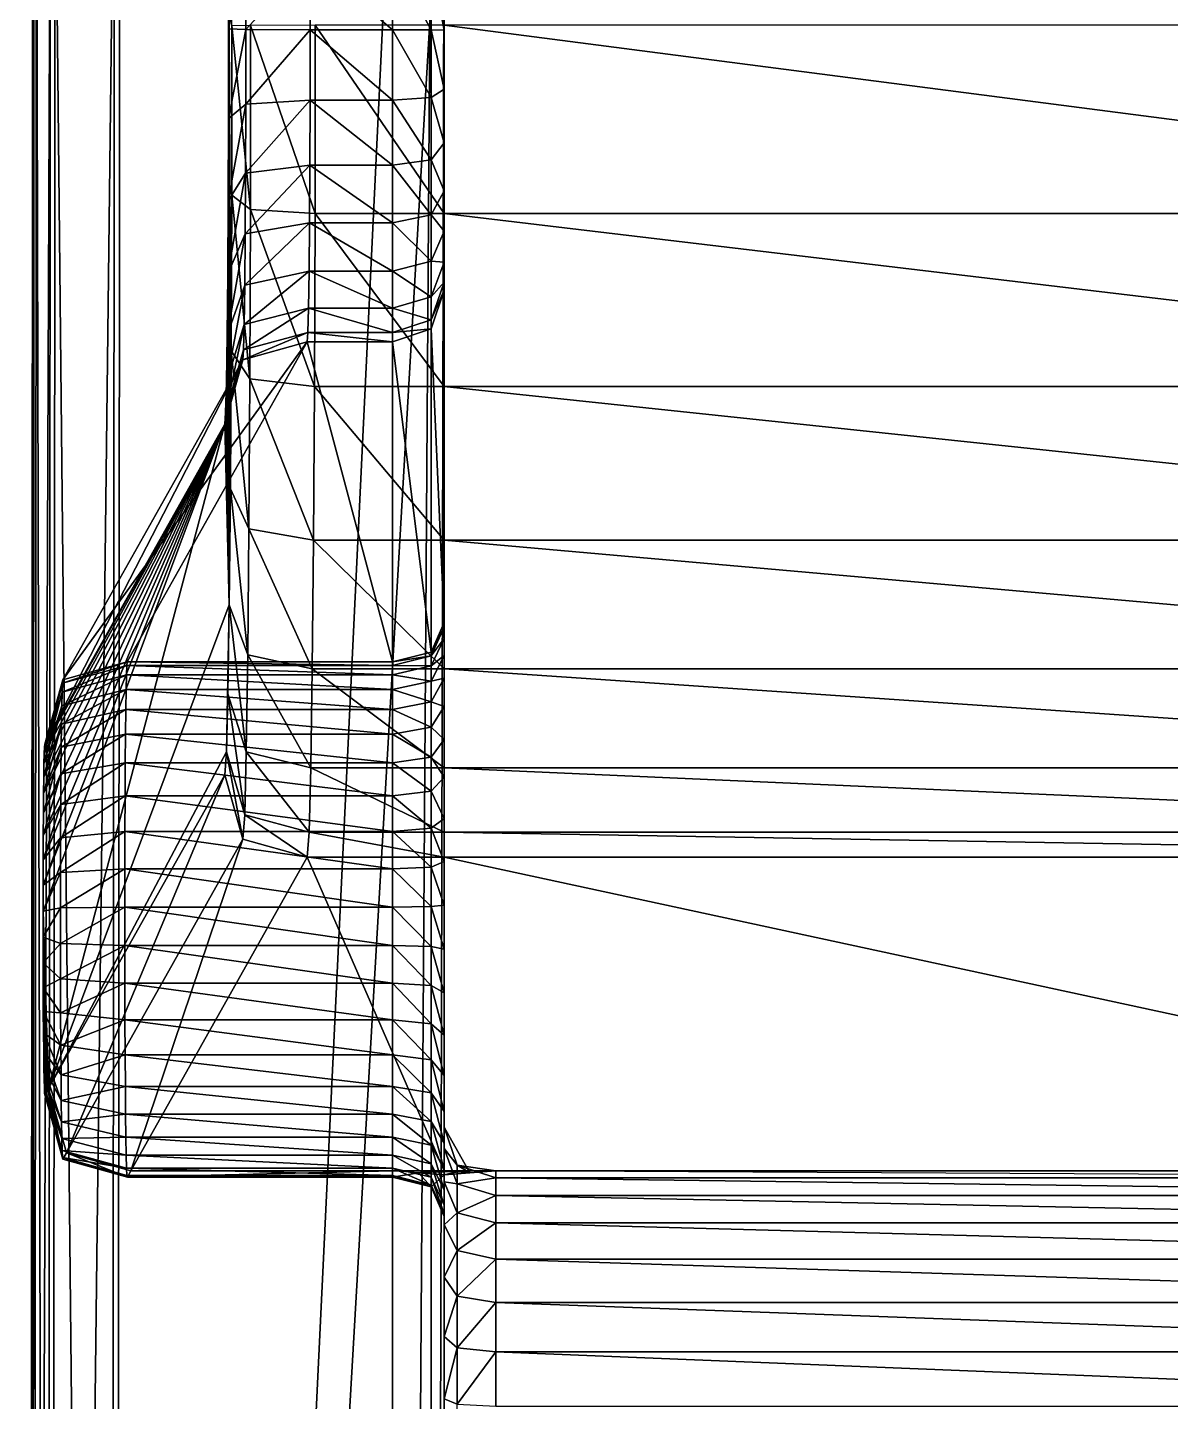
# Model space of a CAD drawing. Header units: metres. Extents: x -3624 to 1108, y -1406 to 909.
# Drawn here: x -693.31 to -671.14, y 866.9 to 893.55 of the extents above; entities that cross this region are included whole.
import ezdxf

# ---------------------------------------------------------------- set-up
doc = ezdxf.new("R2010")
doc.units = ezdxf.units.M

msp = doc.modelspace()

# ---------------------------------------------------------------- linework, layer by layer
for points in [[(-689.394, 882.355, -11.167), (-689.396, 904.719, -10.972), (-689.412, 895.254, -9.413)], [(-689.394, 882.355, -11.167), (-689.343, 893.584, -16.406), (-689.396, 904.719, -10.972)], [(-693.178, 904.349, 374.429), (-693.3, 785.897, 386.853), (-693.309, 771.043, 387.781)], [(-693.178, 904.349, 374.429), (-693.309, 771.043, 387.781), (-693.241, 774.42, 380.827)], [(-693.178, 904.349, 374.429), (-693.199, 900.581, 376.565), (-693.3, 785.897, 386.853)], [(-693.178, 904.349, 374.429), (-693.241, 774.42, 380.827), (-693.239, 778.05, 380.623)], [(-693.178, 904.349, 374.429), (-693.239, 778.05, 380.623), (-693.237, 781.677, 380.374)], [(-693.178, 904.349, 374.429), (-693.237, 781.677, 380.374), (-693.234, 785.295, 380.079)], [(-693.178, 904.349, 374.429), (-693.234, 785.295, 380.079), (-693.137, 897.858, 370.232)], [(-693.199, 900.581, 376.565), (-693.204, 898.278, 377.021), (-693.3, 785.897, 386.853)], [(-685.227, 893.502, -6.995), (-685.227, 897.366, -5.108), (-685.227, 899.025, 366.646)], [(-685.227, 882.01, 353.706), (-685.227, 893.502, -6.995), (-685.227, 899.025, 366.646)], [(-685.227, 881.919, 354.549), (-685.227, 882.01, 353.706), (-685.227, 899.025, 366.646)], [(-685.227, 881.704, 355.386), (-685.227, 881.919, 354.549), (-685.227, 899.025, 366.646)], [(-685.227, 881.372, 356.176), (-685.227, 881.704, 355.386), (-685.227, 899.025, 366.646)], [(-685.227, 880.93, 356.906), (-685.227, 881.372, 356.176), (-685.227, 899.025, 366.646)], [(-685.227, 880.384, 357.567), (-685.227, 880.93, 356.906), (-685.227, 899.025, 366.646)], [(-685.227, 879.744, 358.146), (-685.227, 880.384, 357.567), (-685.227, 899.025, 366.646)], [(-685.227, 879.014, 358.633), (-685.227, 879.744, 358.146), (-685.227, 899.025, 366.646)], [(-685.227, 878.211, 358.984), (-685.227, 879.014, 358.633), (-685.227, 899.025, 366.646)], [(-685.227, 877.377, 359.211), (-685.227, 878.211, 358.984), (-685.227, 899.025, 366.646)], [(-685.227, 876.527, 359.314), (-685.227, 877.377, 359.211), (-685.227, 899.025, 366.646)], [(-685.227, 875.673, 359.291), (-685.227, 876.527, 359.314), (-685.227, 899.025, 366.646)], [(-685.227, 874.83, 359.144), (-685.227, 875.673, 359.291), (-685.227, 899.025, 366.646)], [(-685.227, 899.025, 366.646), (-685.227, 898.999, 367.01), (-685.227, 785.077, 377.504)], [(-685.227, 899.025, 366.646), (-685.227, 785.077, 377.504), (-685.227, 508.727, 368.046)], [(-685.227, 874.83, 359.144), (-685.227, 899.025, 366.646), (-685.227, 508.727, 368.046)], [(-685.227, 898.999, 367.01), (-685.227, 898.898, 367.328), (-685.227, 785.077, 377.504)], [(-685.227, 898.898, 367.328), (-685.227, 898.731, 367.612), (-685.227, 785.077, 377.504)], [(-685.227, 898.731, 367.612), (-685.227, 898.509, 367.855), (-685.227, 785.077, 377.504)], [(-693.3, 785.897, 386.853), (-693.204, 898.278, 377.021), (-692.866, 898.455, 378.264)], [(-692.866, 898.455, 378.264), (-692.962, 786.003, 388.102), (-693.3, 785.897, 386.853)], [(-692.962, 786.003, 388.102), (-692.866, 898.455, 378.264), (-691.619, 898.504, 378.623)], [(-691.619, 898.504, 378.623), (-691.716, 786.032, 388.463), (-692.962, 786.003, 388.102)], [(-685.227, 898.504, 378.623), (-685.227, 786.032, 388.463), (-691.716, 786.032, 388.463)], [(-691.716, 786.032, 388.463), (-691.619, 898.504, 378.623), (-685.227, 898.504, 378.623)], [(-685.227, 898.509, 367.855), (-685.227, 898.24, 368.046), (-685.227, 785.077, 377.504)], [(-657.045, 898.504, 378.623), (-657.045, 786.032, 388.463), (-685.227, 786.032, 388.463)], [(-685.227, 786.032, 388.463), (-685.227, 898.504, 378.623), (-657.045, 898.504, 378.623)], [(-685.227, 898.24, 368.046), (-685.227, 897.933, 368.174), (-685.227, 785.077, 377.504)], [(-693.137, 897.858, 370.232), (-693.234, 785.295, 380.079), (-692.872, 785.19, 378.837)], [(-692.872, 785.19, 378.837), (-692.775, 897.682, 368.996), (-693.137, 897.858, 370.232)], [(-685.227, 897.933, 368.174), (-685.227, 897.571, 368.231), (-685.227, 785.077, 377.504)], [(-692.775, 897.682, 368.996), (-692.872, 785.19, 378.837), (-691.618, 785.161, 378.501)], [(-691.618, 785.161, 378.501), (-691.521, 897.632, 368.661), (-692.775, 897.682, 368.996)], [(-691.618, 785.161, 378.501), (-686.227, 785.161, 378.501), (-686.227, 897.632, 368.661)], [(-686.227, 897.632, 368.661), (-691.521, 897.632, 368.661), (-691.618, 785.161, 378.501)], [(-685.477, 897.617, 368.554), (-686.227, 897.632, 368.661), (-686.227, 785.161, 378.501)], [(-686.227, 785.161, 378.501), (-685.477, 785.14, 378.252), (-685.477, 897.617, 368.554)], [(-685.227, 897.571, 368.231), (-685.477, 897.617, 368.554), (-685.477, 785.14, 378.252)], [(-685.477, 785.14, 378.252), (-685.227, 785.077, 377.504), (-685.227, 897.571, 368.231)], [(-685.227, 893.502, -6.995), (-685.227, 895.681, -6.473), (-685.227, 897.366, -5.108)], [(-685.227, 893.502, -6.995), (-685.227, 894.64, -6.854), (-685.227, 895.681, -6.473)], [(-689.409, 893.525, -9.627), (-689.412, 895.254, -9.413), (-689.073, 894.959, -8.187)], [(-689.394, 882.355, -11.167), (-689.412, 895.254, -9.413), (-689.409, 893.525, -9.627)], [(-689.073, 894.959, -8.187), (-689.072, 893.514, -8.366), (-689.409, 893.525, -9.627)], [(-689.072, 893.514, -8.366), (-689.073, 894.959, -8.187), (-687.827, 894.876, -7.832)], [(-687.827, 894.876, -7.832), (-687.825, 893.511, -8.001), (-689.072, 893.514, -8.366)], [(-687.827, 894.876, -7.832), (-686.227, 894.876, -7.832), (-686.227, 893.511, -8.001)], [(-686.227, 893.511, -8.001), (-687.825, 893.511, -8.001), (-687.827, 894.876, -7.832)], [(-686.227, 894.876, -7.832), (-685.477, 894.817, -7.587), (-685.477, 893.508, -7.749)], [(-685.477, 893.508, -7.749), (-686.227, 893.511, -8.001), (-686.227, 894.876, -7.832)], [(-685.477, 894.817, -7.587), (-685.227, 894.64, -6.854), (-685.227, 893.502, -6.995)], [(-685.227, 893.502, -6.995), (-685.477, 893.508, -7.749), (-685.477, 894.817, -7.587)], [(-689.411, 891.792, -9.443), (-689.409, 893.525, -9.627), (-689.072, 893.514, -8.366)], [(-689.394, 882.355, -11.167), (-689.409, 893.525, -9.627), (-689.411, 891.792, -9.443)], [(-689.072, 893.514, -8.366), (-689.073, 892.066, -8.212), (-689.411, 891.792, -9.443)], [(-689.394, 882.355, -11.167), (-689.356, 887.28, -15.014), (-689.343, 893.584, -16.406)], [(-689.356, 887.28, -15.014), (-689.346, 890.299, -16.058), (-689.343, 893.584, -16.406)], [(-689.343, 893.584, -16.406), (-689.346, 890.299, -16.058), (-688.984, 890.026, -17.283)], [(-688.984, 890.026, -17.283), (-688.98, 893.595, -17.66), (-689.343, 893.584, -16.406)], [(-689.073, 892.066, -8.212), (-689.072, 893.514, -8.366), (-687.825, 893.511, -8.001)], [(-687.825, 893.511, -8.001), (-687.827, 892.143, -7.856), (-689.073, 892.066, -8.212)], [(-688.98, 893.595, -17.66), (-688.984, 890.026, -17.283), (-687.731, 889.949, -17.614)], [(-687.731, 889.949, -17.614), (-687.727, 893.598, -18), (-688.98, 893.595, -17.66)], [(-686.227, 892.143, -7.856), (-687.827, 892.143, -7.856), (-687.825, 893.511, -8.001)], [(-687.825, 893.511, -8.001), (-686.227, 893.511, -8.001), (-686.227, 892.143, -7.856)], [(-687.727, 893.598, -18), (-687.731, 889.949, -17.614), (-685.227, 889.949, -17.614)], [(-685.227, 889.949, -17.614), (-685.227, 893.598, -18), (-687.727, 893.598, -18)], [(-686.227, 893.511, -8.001), (-685.477, 893.508, -7.749), (-685.477, 892.197, -7.61)], [(-685.477, 892.197, -7.61), (-686.227, 892.143, -7.856), (-686.227, 893.511, -8.001)], [(-685.477, 893.508, -7.749), (-685.227, 893.502, -6.995), (-685.227, 892.361, -6.874)], [(-685.227, 892.361, -6.874), (-685.477, 892.197, -7.61), (-685.477, 893.508, -7.749)], [(-657.045, 889.949, -17.614), (-657.045, 893.598, -18), (-685.227, 893.598, -18)], [(-685.227, 893.598, -18), (-685.227, 889.949, -17.614), (-657.045, 889.949, -17.614)], [(-685.227, 891.314, -6.511), (-685.227, 892.361, -6.874), (-685.227, 893.502, -6.995)], [(-685.227, 889.605, -5.176), (-685.227, 891.314, -6.511), (-685.227, 893.502, -6.995)], [(-685.227, 882.01, 353.706), (-685.227, 889.605, -5.176), (-685.227, 893.502, -6.995)], [(-689.078, 890.731, -7.75), (-689.073, 892.066, -8.212), (-687.827, 892.143, -7.856)], [(-687.827, 892.143, -7.856), (-687.831, 890.882, -7.42), (-689.078, 890.731, -7.75)], [(-686.227, 890.882, -7.42), (-687.831, 890.882, -7.42), (-687.827, 892.143, -7.856)], [(-687.827, 892.143, -7.856), (-686.227, 892.143, -7.856), (-686.227, 890.882, -7.42)], [(-686.227, 892.143, -7.856), (-685.477, 892.197, -7.61), (-685.477, 890.99, -7.193)], [(-685.477, 890.99, -7.193), (-686.227, 890.882, -7.42), (-686.227, 892.143, -7.856)], [(-685.477, 892.197, -7.61), (-685.227, 892.361, -6.874), (-685.227, 891.314, -6.511)], [(-685.227, 891.314, -6.511), (-685.477, 890.99, -7.193), (-685.477, 892.197, -7.61)], [(-689.417, 890.191, -8.89), (-689.411, 891.792, -9.443), (-689.073, 892.066, -8.212)], [(-689.073, 892.066, -8.212), (-689.078, 890.731, -7.75), (-689.417, 890.191, -8.89)], [(-689.394, 882.355, -11.167), (-689.411, 891.792, -9.443), (-689.417, 890.191, -8.89)], [(-685.477, 890.99, -7.193), (-685.227, 891.314, -6.511), (-685.227, 890.385, -5.936)], [(-685.227, 889.605, -5.176), (-685.227, 890.385, -5.936), (-685.227, 891.314, -6.511)], [(-689.085, 889.549, -7.018), (-689.078, 890.731, -7.75), (-687.831, 890.882, -7.42)], [(-687.831, 890.882, -7.42), (-687.838, 889.766, -6.729), (-689.085, 889.549, -7.018)], [(-686.227, 889.766, -6.729), (-687.838, 889.766, -6.729), (-687.831, 890.882, -7.42)], [(-687.831, 890.882, -7.42), (-686.227, 890.882, -7.42), (-686.227, 889.766, -6.729)], [(-686.227, 890.882, -7.42), (-685.477, 890.99, -7.193), (-685.477, 889.92, -6.53)], [(-685.477, 889.92, -6.53), (-686.227, 889.766, -6.729), (-686.227, 890.882, -7.42)], [(-685.227, 890.385, -5.936), (-685.477, 889.92, -6.53), (-685.477, 890.99, -7.193)], [(-689.425, 888.774, -8.012), (-689.417, 890.191, -8.89), (-689.078, 890.731, -7.75)], [(-689.078, 890.731, -7.75), (-689.085, 889.549, -7.018), (-689.425, 888.774, -8.012)], [(-689.346, 890.299, -16.058), (-689.356, 887.28, -15.014), (-688.995, 886.74, -16.147)], [(-688.995, 886.74, -16.147), (-688.984, 890.026, -17.283), (-689.346, 890.299, -16.058)], [(-685.477, 889.92, -6.53), (-685.227, 890.385, -5.936), (-685.227, 889.605, -5.176)], [(-689.394, 882.355, -11.167), (-689.417, 890.191, -8.89), (-689.425, 888.774, -8.012)], [(-688.984, 890.026, -17.283), (-688.995, 886.74, -16.147), (-687.742, 886.588, -16.452)], [(-687.742, 886.588, -16.452), (-687.731, 889.949, -17.614), (-688.984, 890.026, -17.283)], [(-689.094, 888.558, -6.053), (-689.085, 889.549, -7.018), (-687.838, 889.766, -6.729)], [(-687.838, 889.766, -6.729), (-687.847, 888.829, -5.816), (-689.094, 888.558, -6.053)], [(-686.227, 888.829, -5.816), (-687.847, 888.829, -5.816), (-687.838, 889.766, -6.729)], [(-687.838, 889.766, -6.729), (-686.227, 889.766, -6.729), (-686.227, 888.829, -5.816)], [(-687.731, 889.949, -17.614), (-687.742, 886.588, -16.452), (-685.227, 886.588, -16.452)], [(-685.227, 886.588, -16.452), (-685.227, 889.949, -17.614), (-687.731, 889.949, -17.614)], [(-686.227, 889.766, -6.729), (-685.477, 889.92, -6.53), (-685.477, 889.023, -5.656)], [(-685.477, 889.023, -5.656), (-686.227, 888.829, -5.816), (-686.227, 889.766, -6.729)], [(-685.227, 889.605, -5.176), (-685.477, 889.023, -5.656), (-685.477, 889.92, -6.53)], [(-657.045, 886.588, -16.452), (-657.045, 889.949, -17.614), (-685.227, 889.949, -17.614)], [(-685.227, 889.949, -17.614), (-685.227, 886.588, -16.452), (-657.045, 886.588, -16.452)], [(-689.437, 887.587, -6.856), (-689.425, 888.774, -8.012), (-689.085, 889.549, -7.018)], [(-689.085, 889.549, -7.018), (-689.094, 888.558, -6.053), (-689.437, 887.587, -6.856)], [(-685.477, 889.023, -5.656), (-685.227, 889.605, -5.176), (-685.227, 889.005, -4.263)], [(-685.227, 888.616, -3.225), (-685.227, 889.005, -4.263), (-685.227, 889.605, -5.176)], [(-685.227, 882.01, 353.706), (-685.227, 888.616, -3.225), (-685.227, 889.605, -5.176)], [(-686.227, 888.829, -5.816), (-685.477, 889.023, -5.656), (-685.477, 888.332, -4.604)], [(-685.227, 889.005, -4.263), (-685.477, 888.332, -4.604), (-685.477, 889.023, -5.656)], [(-685.477, 888.332, -4.604), (-685.227, 889.005, -4.263), (-685.227, 888.616, -3.225)], [(-689.394, 882.355, -11.167), (-689.425, 888.774, -8.012), (-689.437, 887.587, -6.856)], [(-689.106, 887.794, -4.89), (-689.094, 888.558, -6.053), (-687.847, 888.829, -5.816)], [(-687.847, 888.829, -5.816), (-687.857, 888.108, -4.718), (-689.106, 887.794, -4.89)], [(-686.227, 888.108, -4.718), (-687.857, 888.108, -4.718), (-687.847, 888.829, -5.816)], [(-687.847, 888.829, -5.816), (-686.227, 888.829, -5.816), (-686.227, 888.108, -4.718)], [(-685.477, 888.332, -4.604), (-686.227, 888.108, -4.718), (-686.227, 888.829, -5.816)], [(-689.45, 886.673, -5.463), (-689.437, 887.587, -6.856), (-689.094, 888.558, -6.053)], [(-689.094, 888.558, -6.053), (-689.106, 887.794, -4.89), (-689.45, 886.673, -5.463)], [(-685.227, 888.616, -3.225), (-685.477, 887.884, -3.409), (-685.477, 888.332, -4.604)], [(-685.477, 887.884, -3.409), (-685.227, 888.616, -3.225), (-685.227, 888.458, -2.031)], [(-685.227, 888.458, -2.031), (-685.477, 887.709, -2.087), (-685.477, 887.884, -3.409)], [(-685.477, 887.709, -2.087), (-685.227, 888.458, -2.031), (-685.227, 882.01, 353.706)], [(-685.227, 882.01, 353.706), (-685.227, 888.458, -2.031), (-685.227, 888.616, -3.225)], [(-686.227, 888.108, -4.718), (-685.477, 888.332, -4.604), (-685.477, 887.884, -3.409)], [(-689.119, 887.298, -3.568), (-689.106, 887.794, -4.89), (-687.857, 888.108, -4.718)], [(-687.857, 888.108, -4.718), (-687.87, 887.64, -3.47), (-689.119, 887.298, -3.568)], [(-686.227, 887.64, -3.47), (-687.87, 887.64, -3.47), (-687.857, 888.108, -4.718)], [(-687.857, 888.108, -4.718), (-686.227, 888.108, -4.718), (-686.227, 887.64, -3.47)], [(-685.477, 887.884, -3.409), (-686.227, 887.64, -3.47), (-686.227, 888.108, -4.718)], [(-686.227, 887.64, -3.47), (-685.477, 887.884, -3.409), (-685.477, 887.709, -2.087)], [(-689.466, 886.078, -3.876), (-689.45, 886.673, -5.463), (-689.106, 887.794, -4.89)], [(-689.106, 887.794, -4.89), (-689.119, 887.298, -3.568), (-689.466, 886.078, -3.876)], [(-689.133, 887.109, -2.144), (-689.119, 887.298, -3.568), (-687.87, 887.64, -3.47)], [(-687.87, 887.64, -3.47), (-687.883, 887.459, -2.105), (-689.133, 887.109, -2.144)], [(-686.227, 887.459, -2.105), (-687.883, 887.459, -2.105), (-687.87, 887.64, -3.47)], [(-687.87, 887.64, -3.47), (-686.227, 887.64, -3.47), (-686.227, 887.459, -2.105)], [(-685.477, 887.709, -2.087), (-686.227, 887.459, -2.105), (-686.227, 887.64, -3.47)], [(-686.227, 887.459, -2.105), (-685.477, 887.709, -2.087), (-685.477, 881.439, 353.674)], [(-685.227, 882.01, 353.706), (-685.477, 881.439, 353.674), (-685.477, 887.709, -2.087)], [(-692.624, 880.9, 353.632), (-689.133, 887.109, -2.144), (-687.883, 887.459, -2.105)], [(-687.883, 887.459, -2.105), (-691.375, 881.249, 353.664), (-692.624, 880.9, 353.632)], [(-686.227, 881.249, 353.664), (-691.375, 881.249, 353.664), (-687.883, 887.459, -2.105)], [(-689.394, 882.355, -11.167), (-689.437, 887.587, -6.856), (-689.45, 886.673, -5.463)], [(-687.883, 887.459, -2.105), (-686.227, 887.459, -2.105), (-686.227, 881.249, 353.664)], [(-685.477, 881.439, 353.674), (-686.227, 881.249, 353.664), (-686.227, 887.459, -2.105)], [(-692.973, 879.651, 353.559), (-689.482, 885.861, -2.24), (-689.133, 887.109, -2.144)], [(-689.133, 887.109, -2.144), (-692.624, 880.9, 353.632), (-692.973, 879.651, 353.559)], [(-689.482, 885.861, -2.24), (-689.466, 886.078, -3.876), (-689.119, 887.298, -3.568)], [(-689.119, 887.298, -3.568), (-689.133, 887.109, -2.144), (-689.482, 885.861, -2.24)], [(-689.394, 882.355, -11.167), (-689.373, 884.603, -13.356), (-689.356, 887.28, -15.014)], [(-689.356, 887.28, -15.014), (-689.373, 884.603, -13.356), (-689.013, 883.828, -14.343)], [(-689.013, 883.828, -14.343), (-688.995, 886.74, -16.147), (-689.356, 887.28, -15.014)], [(-689.394, 882.355, -11.167), (-689.45, 886.673, -5.463), (-689.466, 886.078, -3.876)], [(-688.995, 886.74, -16.147), (-689.013, 883.828, -14.343), (-687.76, 883.611, -14.608)], [(-687.76, 883.611, -14.608), (-687.742, 886.588, -16.452), (-688.995, 886.74, -16.147)], [(-687.742, 886.588, -16.452), (-687.76, 883.611, -14.608), (-685.227, 883.611, -14.608)], [(-685.227, 883.611, -14.608), (-685.227, 886.588, -16.452), (-687.742, 886.588, -16.452)], [(-657.045, 883.611, -14.608), (-657.045, 886.588, -16.452), (-685.227, 886.588, -16.452)], [(-685.227, 886.588, -16.452), (-685.227, 883.611, -14.608), (-657.045, 883.611, -14.608)], [(-689.482, 885.861, -2.24), (-689.394, 882.355, -11.167), (-689.466, 886.078, -3.876)], [(-689.482, 885.861, -2.24), (-693.006, 876.916, 356.891), (-693.007, 876.414, 356.953)], [(-689.482, 885.861, -2.24), (-693.007, 876.414, 356.953), (-692.903, 872.975, 346.4)], [(-689.482, 885.861, -2.24), (-693.005, 877.407, 356.754), (-693.006, 876.916, 356.891)], [(-689.482, 885.861, -2.24), (-693.003, 877.879, 356.541), (-693.005, 877.407, 356.754)], [(-689.482, 885.861, -2.24), (-693, 878.313, 356.258), (-693.003, 877.879, 356.541)], [(-689.482, 885.861, -2.24), (-692.997, 878.694, 355.919), (-693, 878.313, 356.258)], [(-689.482, 885.861, -2.24), (-692.993, 879.017, 355.53), (-692.997, 878.694, 355.919)], [(-689.482, 885.861, -2.24), (-692.989, 879.278, 355.098), (-692.993, 879.017, 355.53)], [(-689.482, 885.861, -2.24), (-692.984, 879.473, 354.631), (-692.989, 879.278, 355.098)], [(-689.482, 885.861, -2.24), (-692.979, 879.597, 354.136), (-692.984, 879.473, 354.631)], [(-689.482, 885.861, -2.24), (-692.973, 879.651, 353.559), (-692.979, 879.597, 354.136)], [(-689.482, 885.861, -2.24), (-692.903, 872.975, 346.4), (-689.394, 882.355, -11.167)], [(-689.373, 884.603, -13.356), (-689.394, 882.355, -11.167), (-689.036, 881.385, -11.964)], [(-689.036, 881.385, -11.964), (-689.013, 883.828, -14.343), (-689.373, 884.603, -13.356)], [(-689.013, 883.828, -14.343), (-689.036, 881.385, -11.964), (-687.784, 881.114, -12.175)], [(-687.784, 881.114, -12.175), (-687.76, 883.611, -14.608), (-689.013, 883.828, -14.343)], [(-687.76, 883.611, -14.608), (-687.784, 881.114, -12.175), (-685.227, 881.114, -12.175)], [(-685.227, 881.114, -12.175), (-685.227, 883.611, -14.608), (-687.76, 883.611, -14.608)], [(-657.045, 881.114, -12.175), (-657.045, 883.611, -14.608), (-685.227, 883.611, -14.608)], [(-685.227, 883.611, -14.608), (-685.227, 881.114, -12.175), (-657.045, 881.114, -12.175)], [(-692.903, 872.975, 346.4), (-689.449, 879.505, -5.542), (-689.394, 882.355, -11.167)], [(-689.449, 879.505, -5.542), (-689.42, 880.627, -8.534), (-689.394, 882.355, -11.167)], [(-689.394, 882.355, -11.167), (-689.42, 880.627, -8.534), (-689.065, 879.506, -9.1)], [(-689.065, 879.506, -9.1), (-689.036, 881.385, -11.964), (-689.394, 882.355, -11.167)], [(-685.477, 881.439, 353.674), (-685.227, 882.01, 353.706), (-685.227, 881.919, 354.549)], [(-685.227, 881.919, 354.549), (-685.477, 881.363, 354.454), (-685.477, 881.439, 353.674)], [(-685.477, 881.363, 354.454), (-685.227, 881.919, 354.549), (-685.227, 881.704, 355.386)], [(-685.227, 881.704, 355.386), (-685.477, 881.173, 355.21), (-685.477, 881.363, 354.454)], [(-685.477, 881.173, 355.21), (-685.227, 881.704, 355.386), (-685.227, 881.372, 356.176)], [(-692.631, 880.832, 354.351), (-692.624, 880.9, 353.632), (-691.375, 881.249, 353.664)], [(-691.375, 881.249, 353.664), (-691.382, 881.178, 354.422), (-692.631, 880.832, 354.351)], [(-686.227, 881.178, 354.422), (-691.382, 881.178, 354.422), (-691.375, 881.249, 353.664)], [(-691.375, 881.249, 353.664), (-686.227, 881.249, 353.664), (-686.227, 881.178, 354.422)], [(-689.036, 881.385, -11.964), (-689.065, 879.506, -9.1), (-687.813, 879.192, -9.247)], [(-687.813, 879.192, -9.247), (-687.784, 881.114, -12.175), (-689.036, 881.385, -11.964)], [(-686.227, 881.249, 353.664), (-685.477, 881.439, 353.674), (-685.477, 881.363, 354.454)], [(-685.477, 881.363, 354.454), (-686.227, 881.178, 354.422), (-686.227, 881.249, 353.664)], [(-686.227, 881.178, 354.422), (-685.477, 881.363, 354.454), (-685.477, 881.173, 355.21)], [(-685.227, 881.372, 356.176), (-685.477, 880.874, 355.923), (-685.477, 881.173, 355.21)], [(-685.477, 880.874, 355.923), (-685.227, 881.372, 356.176), (-685.227, 880.93, 356.906)], [(-692.644, 880.396, 355.668), (-692.638, 880.663, 355.029), (-691.389, 880.996, 355.151)], [(-691.389, 880.996, 355.151), (-691.396, 880.709, 355.839), (-692.644, 880.396, 355.668)], [(-692.638, 880.663, 355.029), (-692.631, 880.832, 354.351), (-691.382, 881.178, 354.422)], [(-691.382, 881.178, 354.422), (-691.389, 880.996, 355.151), (-692.638, 880.663, 355.029)], [(-686.227, 880.709, 355.839), (-691.396, 880.709, 355.839), (-691.389, 880.996, 355.151)], [(-686.227, 880.996, 355.151), (-691.389, 880.996, 355.151), (-691.382, 881.178, 354.422)], [(-691.389, 880.996, 355.151), (-686.227, 880.996, 355.151), (-686.227, 880.709, 355.839)], [(-691.382, 881.178, 354.422), (-686.227, 881.178, 354.422), (-686.227, 880.996, 355.151)], [(-687.784, 881.114, -12.175), (-687.813, 879.192, -9.247), (-685.227, 879.192, -9.247)], [(-685.227, 879.192, -9.247), (-685.227, 881.114, -12.175), (-687.784, 881.114, -12.175)], [(-685.477, 881.173, 355.21), (-686.227, 880.996, 355.151), (-686.227, 881.178, 354.422)], [(-686.227, 880.996, 355.151), (-685.477, 881.173, 355.21), (-685.477, 880.874, 355.923)], [(-685.477, 880.874, 355.923), (-686.227, 880.709, 355.839), (-686.227, 880.996, 355.151)], [(-657.045, 879.192, -9.247), (-657.045, 881.114, -12.175), (-685.227, 881.114, -12.175)], [(-685.227, 881.114, -12.175), (-685.227, 879.192, -9.247), (-657.045, 879.192, -9.247)], [(-692.984, 879.473, 354.631), (-692.979, 879.597, 354.136), (-692.631, 880.832, 354.351)], [(-692.631, 880.832, 354.351), (-692.638, 880.663, 355.029), (-692.984, 879.473, 354.631)], [(-692.979, 879.597, 354.136), (-692.973, 879.651, 353.559), (-692.624, 880.9, 353.632)], [(-692.624, 880.9, 353.632), (-692.631, 880.832, 354.351), (-692.979, 879.597, 354.136)], [(-692.65, 880.038, 356.26), (-692.644, 880.396, 355.668), (-691.396, 880.709, 355.839)], [(-691.396, 880.709, 355.839), (-691.402, 880.324, 356.475), (-692.65, 880.038, 356.26)], [(-686.227, 880.324, 356.475), (-691.402, 880.324, 356.475), (-691.396, 880.709, 355.839)], [(-691.396, 880.709, 355.839), (-686.227, 880.709, 355.839), (-686.227, 880.324, 356.475)], [(-686.227, 880.709, 355.839), (-685.477, 880.874, 355.923), (-685.477, 880.476, 356.583)], [(-685.477, 880.476, 356.583), (-686.227, 880.324, 356.475), (-686.227, 880.709, 355.839)], [(-685.227, 880.93, 356.906), (-685.477, 880.476, 356.583), (-685.477, 880.874, 355.923)], [(-685.477, 880.476, 356.583), (-685.227, 880.93, 356.906), (-685.227, 880.384, 357.567)], [(-692.989, 879.278, 355.098), (-692.984, 879.473, 354.631), (-692.638, 880.663, 355.029)], [(-692.638, 880.663, 355.029), (-692.644, 880.396, 355.668), (-692.989, 879.278, 355.098)], [(-689.42, 880.627, -8.534), (-689.449, 879.505, -5.542), (-689.096, 878.284, -5.844)], [(-689.096, 878.284, -5.844), (-689.065, 879.506, -9.1), (-689.42, 880.627, -8.534)], [(-686.227, 880.324, 356.475), (-685.477, 880.476, 356.583), (-685.477, 879.982, 357.178)], [(-685.227, 880.384, 357.567), (-685.477, 879.982, 357.178), (-685.477, 880.476, 356.583)], [(-692.993, 879.017, 355.53), (-692.989, 879.278, 355.098), (-692.644, 880.396, 355.668)], [(-692.644, 880.396, 355.668), (-692.65, 880.038, 356.26), (-692.993, 879.017, 355.53)], [(-692.655, 879.596, 356.793), (-692.65, 880.038, 356.26), (-691.402, 880.324, 356.475)], [(-691.402, 880.324, 356.475), (-691.408, 879.848, 357.049), (-692.655, 879.596, 356.793)], [(-686.227, 879.848, 357.049), (-691.408, 879.848, 357.049), (-691.402, 880.324, 356.475)], [(-691.402, 880.324, 356.475), (-686.227, 880.324, 356.475), (-686.227, 879.848, 357.049)], [(-685.477, 879.982, 357.178), (-686.227, 879.848, 357.049), (-686.227, 880.324, 356.475)], [(-685.477, 879.982, 357.178), (-685.227, 880.384, 357.567), (-685.227, 879.744, 358.146)], [(-692.997, 878.694, 355.919), (-692.993, 879.017, 355.53), (-692.65, 880.038, 356.26)], [(-692.65, 880.038, 356.26), (-692.655, 879.596, 356.793), (-692.997, 878.694, 355.919)], [(-686.227, 879.848, 357.049), (-685.477, 879.982, 357.178), (-685.477, 879.401, 357.698)], [(-685.227, 879.744, 358.146), (-685.477, 879.401, 357.698), (-685.477, 879.982, 357.178)], [(-692.66, 879.074, 357.258), (-692.655, 879.596, 356.793), (-691.408, 879.848, 357.049)], [(-691.408, 879.848, 357.049), (-691.413, 879.288, 357.549), (-692.66, 879.074, 357.258)], [(-686.227, 879.288, 357.549), (-691.413, 879.288, 357.549), (-691.408, 879.848, 357.049)], [(-691.408, 879.848, 357.049), (-686.227, 879.848, 357.049), (-686.227, 879.288, 357.549)], [(-685.477, 879.401, 357.698), (-686.227, 879.288, 357.549), (-686.227, 879.848, 357.049)], [(-685.477, 879.401, 357.698), (-685.227, 879.744, 358.146), (-685.227, 879.014, 358.633)], [(-693, 878.313, 356.258), (-692.997, 878.694, 355.919), (-692.655, 879.596, 356.793)], [(-692.655, 879.596, 356.793), (-692.66, 879.074, 357.258), (-693, 878.313, 356.258)], [(-692.903, 872.975, 346.4), (-689.482, 879.059, -2.177), (-689.449, 879.505, -5.542)], [(-689.449, 879.505, -5.542), (-689.482, 879.059, -2.177), (-689.132, 877.811, -2.267)], [(-689.132, 877.811, -2.267), (-689.096, 878.284, -5.844), (-689.449, 879.505, -5.542)], [(-689.065, 879.506, -9.1), (-689.096, 878.284, -5.844), (-687.846, 877.942, -5.918)], [(-687.846, 877.942, -5.918), (-687.813, 879.192, -9.247), (-689.065, 879.506, -9.1)], [(-686.227, 879.288, 357.549), (-685.477, 879.401, 357.698), (-685.477, 878.74, 358.131)], [(-685.227, 879.014, 358.633), (-685.477, 878.74, 358.131), (-685.477, 879.401, 357.698)], [(-693.003, 877.879, 356.541), (-693, 878.313, 356.258), (-692.66, 879.074, 357.258)], [(-692.66, 879.074, 357.258), (-692.664, 878.48, 357.644), (-693.003, 877.879, 356.541)], [(-692.664, 878.48, 357.644), (-692.66, 879.074, 357.258), (-691.413, 879.288, 357.549)], [(-691.413, 879.288, 357.549), (-691.416, 878.649, 357.964), (-692.664, 878.48, 357.644)], [(-686.227, 878.649, 357.964), (-691.416, 878.649, 357.964), (-691.413, 879.288, 357.549)], [(-691.413, 879.288, 357.549), (-686.227, 879.288, 357.549), (-686.227, 878.649, 357.964)], [(-687.813, 879.192, -9.247), (-687.846, 877.942, -5.918), (-685.227, 877.942, -5.918)], [(-685.227, 877.942, -5.918), (-685.227, 879.192, -9.247), (-687.813, 879.192, -9.247)], [(-685.477, 878.74, 358.131), (-686.227, 878.649, 357.964), (-686.227, 879.288, 357.549)], [(-657.045, 877.942, -5.918), (-657.045, 879.192, -9.247), (-685.227, 879.192, -9.247)], [(-685.227, 879.192, -9.247), (-685.227, 877.942, -5.918), (-657.045, 877.942, -5.918)], [(-689.482, 879.059, -2.177), (-692.903, 872.975, 346.4), (-692.553, 871.726, 346.382)], [(-692.553, 871.726, 346.382), (-689.132, 877.811, -2.267), (-689.482, 879.059, -2.177)], [(-685.477, 878.74, 358.131), (-685.227, 879.014, 358.633), (-685.227, 878.211, 358.984)], [(-692.666, 877.834, 357.936), (-692.664, 878.48, 357.644), (-691.416, 878.649, 357.964)], [(-691.416, 878.649, 357.964), (-691.42, 877.955, 358.278), (-692.666, 877.834, 357.936)], [(-686.227, 877.955, 358.278), (-691.42, 877.955, 358.278), (-691.416, 878.649, 357.964)], [(-691.416, 878.649, 357.964), (-686.227, 878.649, 357.964), (-686.227, 877.955, 358.278)], [(-686.227, 878.649, 357.964), (-685.477, 878.74, 358.131), (-685.477, 878.019, 358.454)], [(-685.477, 878.019, 358.454), (-686.227, 877.955, 358.278), (-686.227, 878.649, 357.964)], [(-685.227, 878.211, 358.984), (-685.477, 878.019, 358.454), (-685.477, 878.74, 358.131)], [(-693.005, 877.407, 356.754), (-693.003, 877.879, 356.541), (-692.664, 878.48, 357.644)], [(-692.664, 878.48, 357.644), (-692.666, 877.834, 357.936), (-693.005, 877.407, 356.754)], [(-689.096, 878.284, -5.844), (-689.132, 877.811, -2.267), (-687.881, 877.461, -2.28)], [(-687.881, 877.461, -2.28), (-687.846, 877.942, -5.918), (-689.096, 878.284, -5.844)], [(-686.227, 877.955, 358.278), (-685.477, 878.019, 358.454), (-685.477, 877.268, 358.663)], [(-685.477, 878.019, 358.454), (-685.227, 878.211, 358.984), (-685.227, 877.377, 359.211)], [(-685.227, 877.377, 359.211), (-685.477, 877.268, 358.663), (-685.477, 878.019, 358.454)], [(-693.006, 876.916, 356.891), (-693.005, 877.407, 356.754), (-692.666, 877.834, 357.936)], [(-692.666, 877.834, 357.936), (-692.668, 877.162, 358.124), (-693.006, 876.916, 356.891)], [(-692.668, 877.162, 358.124), (-692.666, 877.834, 357.936), (-691.42, 877.955, 358.278)], [(-691.42, 877.955, 358.278), (-691.422, 877.231, 358.48), (-692.668, 877.162, 358.124)], [(-689.132, 877.811, -2.267), (-692.553, 871.726, 346.382), (-691.303, 871.375, 346.388)], [(-686.227, 877.231, 358.48), (-691.422, 877.231, 358.48), (-691.42, 877.955, 358.278)], [(-691.42, 877.955, 358.278), (-686.227, 877.955, 358.278), (-686.227, 877.231, 358.48)], [(-691.303, 871.375, 346.388), (-687.881, 877.461, -2.28), (-689.132, 877.811, -2.267)], [(-687.846, 877.942, -5.918), (-687.881, 877.461, -2.28), (-685.227, 877.461, -2.28)], [(-685.227, 877.461, -2.28), (-685.227, 877.942, -5.918), (-687.846, 877.942, -5.918)], [(-685.477, 877.268, 358.663), (-686.227, 877.231, 358.48), (-686.227, 877.955, 358.278)], [(-657.045, 877.461, -2.28), (-657.045, 877.942, -5.918), (-685.227, 877.942, -5.918)], [(-685.227, 877.942, -5.918), (-685.227, 877.461, -2.28), (-657.045, 877.461, -2.28)], [(-692.669, 876.475, 358.208), (-692.668, 877.162, 358.124), (-691.422, 877.231, 358.48)], [(-691.422, 877.231, 358.48), (-691.423, 876.491, 358.571), (-692.669, 876.475, 358.208)], [(-686.227, 876.491, 358.571), (-691.423, 876.491, 358.571), (-691.422, 877.231, 358.48)], [(-691.422, 877.231, 358.48), (-686.227, 877.231, 358.48), (-686.227, 876.491, 358.571)], [(-687.881, 877.461, -2.28), (-691.303, 871.375, 346.388), (-685.227, 871.375, 346.388)], [(-685.227, 871.375, 346.388), (-685.227, 877.461, -2.28), (-687.881, 877.461, -2.28)], [(-686.227, 877.231, 358.48), (-685.477, 877.268, 358.663), (-685.477, 876.5, 358.757)], [(-685.477, 876.5, 358.757), (-686.227, 876.491, 358.571), (-686.227, 877.231, 358.48)], [(-685.477, 877.268, 358.663), (-685.227, 877.377, 359.211), (-685.227, 876.527, 359.314)], [(-685.227, 876.527, 359.314), (-685.477, 876.5, 358.757), (-685.477, 877.268, 358.663)], [(-657.045, 871.375, 346.388), (-657.045, 877.461, -2.28), (-685.227, 877.461, -2.28)], [(-685.227, 877.461, -2.28), (-685.227, 871.375, 346.388), (-657.045, 871.375, 346.388)], [(-693.007, 876.414, 356.953), (-693.006, 876.916, 356.891), (-692.668, 877.162, 358.124)], [(-692.668, 877.162, 358.124), (-692.669, 876.475, 358.208), (-693.007, 876.414, 356.953)], [(-693.007, 875.91, 356.939), (-693.007, 876.414, 356.953), (-692.669, 876.475, 358.208)], [(-692.669, 876.475, 358.208), (-692.669, 875.783, 358.19), (-693.007, 875.91, 356.939)], [(-693.007, 876.414, 356.953), (-693.007, 875.91, 356.939), (-692.903, 872.975, 346.4)], [(-692.669, 875.783, 358.19), (-692.669, 876.475, 358.208), (-691.423, 876.491, 358.571)], [(-691.423, 876.491, 358.571), (-691.422, 875.748, 358.551), (-692.669, 875.783, 358.19)], [(-691.423, 876.491, 358.571), (-686.227, 876.491, 358.571), (-686.227, 875.748, 358.551)], [(-686.227, 875.748, 358.551), (-691.422, 875.748, 358.551), (-691.423, 876.491, 358.571)], [(-686.227, 876.491, 358.571), (-685.477, 876.5, 358.757), (-685.477, 875.729, 358.736)], [(-685.477, 875.729, 358.736), (-686.227, 875.748, 358.551), (-686.227, 876.491, 358.571)], [(-685.477, 876.5, 358.757), (-685.227, 876.527, 359.314), (-685.227, 875.673, 359.291)], [(-685.227, 875.673, 359.291), (-685.477, 875.729, 358.736), (-685.477, 876.5, 358.757)], [(-693.006, 875.411, 356.851), (-693.007, 875.91, 356.939), (-692.669, 875.783, 358.19)], [(-693.007, 875.91, 356.939), (-693.006, 875.411, 356.851), (-692.903, 872.975, 346.4)], [(-692.669, 875.783, 358.19), (-692.668, 875.101, 358.069), (-693.006, 875.411, 356.851)], [(-692.668, 875.101, 358.069), (-692.669, 875.783, 358.19), (-691.422, 875.748, 358.551)], [(-691.422, 875.748, 358.551), (-691.421, 875.014, 358.422), (-692.668, 875.101, 358.069)], [(-691.422, 875.748, 358.551), (-686.227, 875.748, 358.551), (-686.227, 875.014, 358.422)], [(-686.227, 875.014, 358.422), (-691.421, 875.014, 358.422), (-691.422, 875.748, 358.551)], [(-686.227, 875.748, 358.551), (-685.477, 875.729, 358.736), (-685.477, 874.968, 358.602)], [(-685.477, 874.968, 358.602), (-686.227, 875.014, 358.422), (-686.227, 875.748, 358.551)], [(-685.477, 875.729, 358.736), (-685.227, 875.673, 359.291), (-685.227, 874.83, 359.144)], [(-685.227, 874.83, 359.144), (-685.477, 874.968, 358.602), (-685.477, 875.729, 358.736)], [(-693.004, 874.928, 356.689), (-693.006, 875.411, 356.851), (-692.668, 875.101, 358.069)], [(-693.006, 875.411, 356.851), (-693.004, 874.928, 356.689), (-692.903, 872.975, 346.4)], [(-692.668, 875.101, 358.069), (-692.666, 874.439, 357.846), (-693.004, 874.928, 356.689)], [(-692.666, 874.439, 357.846), (-692.668, 875.101, 358.069), (-691.421, 875.014, 358.422)], [(-693.002, 874.468, 356.451), (-693.004, 874.928, 356.689), (-692.666, 874.439, 357.846)], [(-693.004, 874.928, 356.689), (-693.002, 874.468, 356.451), (-692.903, 872.975, 346.4)], [(-691.421, 875.014, 358.422), (-691.419, 874.302, 358.182), (-692.666, 874.439, 357.846)], [(-691.421, 875.014, 358.422), (-686.227, 875.014, 358.422), (-686.227, 874.302, 358.182)], [(-686.227, 874.302, 358.182), (-691.419, 874.302, 358.182), (-691.421, 875.014, 358.422)], [(-686.227, 875.014, 358.422), (-685.477, 874.968, 358.602), (-685.477, 874.229, 358.355)], [(-685.477, 874.229, 358.355), (-686.227, 874.302, 358.182), (-686.227, 875.014, 358.422)], [(-685.477, 874.968, 358.602), (-685.227, 874.83, 359.144), (-685.227, 874.009, 358.873)], [(-685.227, 874.009, 358.873), (-685.477, 874.229, 358.355), (-685.477, 874.968, 358.602)], [(-685.227, 874.009, 358.873), (-685.227, 874.83, 359.144), (-685.227, 508.727, 368.046)], [(-692.999, 874.049, 356.146), (-693.002, 874.468, 356.451), (-692.662, 873.81, 357.521)], [(-692.666, 874.439, 357.846), (-692.662, 873.81, 357.521), (-693.002, 874.468, 356.451)], [(-693.002, 874.468, 356.451), (-692.999, 874.049, 356.146), (-692.903, 872.975, 346.4)], [(-692.662, 873.81, 357.521), (-692.666, 874.439, 357.846), (-691.419, 874.302, 358.182)], [(-691.419, 874.302, 358.182), (-691.415, 873.625, 357.832), (-692.662, 873.81, 357.521)], [(-691.419, 874.302, 358.182), (-686.227, 874.302, 358.182), (-686.227, 873.625, 357.832)], [(-686.227, 873.625, 357.832), (-691.415, 873.625, 357.832), (-691.419, 874.302, 358.182)], [(-686.227, 874.302, 358.182), (-685.477, 874.229, 358.355), (-685.477, 873.525, 357.995)], [(-685.477, 873.525, 357.995), (-686.227, 873.625, 357.832), (-686.227, 874.302, 358.182)], [(-692.662, 873.81, 357.521), (-692.658, 873.237, 357.105), (-692.999, 874.049, 356.146)], [(-692.995, 873.687, 355.788), (-692.999, 874.049, 356.146), (-692.658, 873.237, 357.105)], [(-692.999, 874.049, 356.146), (-692.995, 873.687, 355.788), (-692.903, 872.975, 346.4)], [(-685.477, 874.229, 358.355), (-685.227, 874.009, 358.873), (-685.227, 873.226, 358.481)], [(-685.227, 873.226, 358.481), (-685.477, 873.525, 357.995), (-685.477, 874.229, 358.355)], [(-685.227, 873.226, 358.481), (-685.227, 874.009, 358.873), (-685.227, 508.727, 368.046)], [(-692.658, 873.237, 357.105), (-692.662, 873.81, 357.521), (-691.415, 873.625, 357.832)], [(-692.658, 873.237, 357.105), (-692.653, 872.741, 356.614), (-692.995, 873.687, 355.788)], [(-692.991, 873.384, 355.382), (-692.995, 873.687, 355.788), (-692.653, 872.741, 356.614)], [(-692.995, 873.687, 355.788), (-692.991, 873.384, 355.382), (-692.903, 872.975, 346.4)], [(-691.415, 873.625, 357.832), (-691.411, 873.009, 357.384), (-692.658, 873.237, 357.105)], [(-691.415, 873.625, 357.832), (-686.227, 873.625, 357.832), (-686.227, 873.009, 357.384)], [(-686.227, 873.009, 357.384), (-691.411, 873.009, 357.384), (-691.415, 873.625, 357.832)], [(-686.227, 873.625, 357.832), (-685.477, 873.525, 357.995), (-685.477, 872.888, 357.528)], [(-685.477, 872.888, 357.528), (-686.227, 873.009, 357.384), (-686.227, 873.625, 357.832)], [(-685.477, 873.525, 357.995), (-685.227, 873.226, 358.481), (-685.227, 872.523, 357.957)], [(-685.227, 872.523, 357.957), (-685.477, 872.888, 357.528), (-685.477, 873.525, 357.995)], [(-692.653, 872.741, 356.614), (-692.648, 872.326, 356.058), (-692.991, 873.384, 355.382)], [(-692.987, 873.146, 354.937), (-692.991, 873.384, 355.382), (-692.648, 872.326, 356.058)], [(-692.991, 873.384, 355.382), (-692.987, 873.146, 354.937), (-692.903, 872.975, 346.4)], [(-692.653, 872.741, 356.614), (-692.658, 873.237, 357.105), (-691.411, 873.009, 357.384)], [(-685.227, 872.523, 357.957), (-685.227, 873.226, 358.481), (-685.227, 508.727, 368.046)], [(-692.648, 872.326, 356.058), (-692.642, 872, 355.449), (-692.987, 873.146, 354.937)], [(-692.982, 872.976, 354.461), (-692.987, 873.146, 354.937), (-692.642, 872, 355.449)], [(-692.987, 873.146, 354.937), (-692.982, 872.976, 354.461), (-692.903, 872.975, 346.4)], [(-692.642, 872, 355.449), (-692.635, 871.767, 354.796), (-692.982, 872.976, 354.461)], [(-692.977, 872.878, 353.96), (-692.982, 872.976, 354.461), (-692.635, 871.767, 354.796)], [(-692.982, 872.976, 354.461), (-692.977, 872.878, 353.96), (-692.903, 872.975, 346.4)], [(-692.977, 872.878, 353.96), (-692.972, 872.853, 353.367), (-692.903, 872.975, 346.4)], [(-692.903, 872.975, 346.4), (-692.972, 872.853, 353.367), (-692.622, 871.603, 353.385)], [(-692.622, 871.603, 353.385), (-692.553, 871.726, 346.382), (-692.903, 872.975, 346.4)], [(-691.411, 873.009, 357.384), (-691.406, 872.476, 356.856), (-692.653, 872.741, 356.614)], [(-691.411, 873.009, 357.384), (-686.227, 873.009, 357.384), (-686.227, 872.476, 356.856)], [(-686.227, 872.476, 356.856), (-691.406, 872.476, 356.856), (-691.411, 873.009, 357.384)], [(-686.227, 873.009, 357.384), (-685.477, 872.888, 357.528), (-685.477, 872.335, 356.978)], [(-685.477, 872.335, 356.978), (-686.227, 872.476, 356.856), (-686.227, 873.009, 357.384)], [(-692.635, 871.767, 354.796), (-692.629, 871.633, 354.11), (-692.977, 872.878, 353.96)], [(-692.972, 872.853, 353.367), (-692.977, 872.878, 353.96), (-692.629, 871.633, 354.11)], [(-692.629, 871.633, 354.11), (-692.622, 871.603, 353.385), (-692.972, 872.853, 353.367)], [(-692.648, 872.326, 356.058), (-692.653, 872.741, 356.614), (-691.406, 872.476, 356.856)], [(-685.477, 872.888, 357.528), (-685.227, 872.523, 357.957), (-685.227, 871.913, 357.345)], [(-685.227, 871.913, 357.345), (-685.477, 872.335, 356.978), (-685.477, 872.888, 357.528)], [(-691.406, 872.476, 356.856), (-691.4, 872.03, 356.259), (-692.648, 872.326, 356.058)], [(-691.406, 872.476, 356.856), (-686.227, 872.476, 356.856), (-686.227, 872.03, 356.259)], [(-686.227, 872.03, 356.259), (-691.4, 872.03, 356.259), (-691.406, 872.476, 356.856)], [(-686.227, 872.476, 356.856), (-685.477, 872.335, 356.978), (-685.477, 871.873, 356.358)], [(-685.477, 871.873, 356.358), (-686.227, 872.03, 356.259), (-686.227, 872.476, 356.856)], [(-685.227, 766.642, 360.52), (-685.227, 871.913, 357.345), (-685.227, 872.523, 357.957)], [(-685.227, 766.642, 360.52), (-685.227, 872.523, 357.957), (-685.227, 508.727, 368.046)], [(-692.642, 872, 355.449), (-692.648, 872.326, 356.058), (-691.4, 872.03, 356.259)], [(-685.477, 872.335, 356.978), (-685.227, 871.913, 357.345), (-685.227, 871.403, 356.657)], [(-685.227, 871.403, 356.657), (-685.477, 871.873, 356.358), (-685.477, 872.335, 356.978)], [(-684.977, 871.487, 347.509), (-685.227, 872.221, 347.682), (-685.227, 871.806, 348.867)], [(-685.227, 872.221, 347.682), (-684.977, 871.487, 347.509), (-684.727, 871.337, 346.923)], [(-684.727, 871.337, 346.923), (-685.227, 871.299, 347.457), (-685.227, 872.221, 347.682)], [(-685.227, 870.325, 350.824), (-685.227, 871.806, 348.867), (-685.227, 872.221, 347.682)], [(-685.227, 870.325, 350.824), (-685.227, 872.221, 347.682), (-685.227, 871.299, 347.457)], [(-691.4, 872.03, 356.259), (-691.394, 871.679, 355.603), (-692.642, 872, 355.449)], [(-692.635, 871.767, 354.796), (-692.642, 872, 355.449), (-691.394, 871.679, 355.603)], [(-691.4, 872.03, 356.259), (-686.227, 872.03, 356.259), (-686.227, 871.679, 355.603)], [(-686.227, 871.679, 355.603), (-691.394, 871.679, 355.603), (-691.4, 872.03, 356.259)], [(-686.227, 872.03, 356.259), (-685.477, 871.873, 356.358), (-685.477, 871.509, 355.678)], [(-685.477, 871.509, 355.678), (-686.227, 871.679, 355.603), (-686.227, 872.03, 356.259)], [(-685.477, 871.873, 356.358), (-685.227, 871.403, 356.657), (-685.227, 870.999, 355.904)], [(-685.227, 870.999, 355.904), (-685.477, 871.509, 355.678), (-685.477, 871.873, 356.358)], [(-685.227, 770.019, 360.415), (-685.227, 871.403, 356.657), (-685.227, 871.913, 357.345)], [(-685.227, 766.642, 360.52), (-685.227, 770.019, 360.415), (-685.227, 871.913, 357.345)], [(-691.394, 871.679, 355.603), (-691.386, 871.429, 354.901), (-692.635, 871.767, 354.796)], [(-692.629, 871.633, 354.11), (-692.635, 871.767, 354.796), (-691.386, 871.429, 354.901)], [(-691.386, 871.429, 354.901), (-691.379, 871.285, 354.163), (-692.629, 871.633, 354.11)], [(-692.622, 871.603, 353.385), (-692.629, 871.633, 354.11), (-691.379, 871.285, 354.163)], [(-692.553, 871.726, 346.382), (-692.622, 871.603, 353.385), (-691.372, 871.253, 353.402)], [(-691.372, 871.253, 353.402), (-691.303, 871.375, 346.388), (-692.553, 871.726, 346.382)], [(-691.394, 871.679, 355.603), (-686.227, 871.679, 355.603), (-686.227, 871.429, 354.901)], [(-686.227, 871.429, 354.901), (-691.386, 871.429, 354.901), (-691.394, 871.679, 355.603)], [(-686.227, 871.679, 355.603), (-685.477, 871.509, 355.678), (-685.477, 871.249, 354.95)], [(-685.477, 871.249, 354.95), (-686.227, 871.429, 354.901), (-686.227, 871.679, 355.603)], [(-684.977, 871.124, 348.545), (-685.227, 871.806, 348.867), (-685.227, 871.164, 349.923)], [(-685.227, 871.806, 348.867), (-684.977, 871.124, 348.545), (-684.977, 871.487, 347.509)], [(-685.227, 870.325, 350.824), (-685.227, 871.164, 349.923), (-685.227, 871.806, 348.867)], [(-691.379, 871.285, 354.163), (-691.372, 871.253, 353.402), (-692.622, 871.603, 353.385)], [(-691.386, 871.429, 354.901), (-686.227, 871.429, 354.901), (-686.227, 871.285, 354.163)], [(-686.227, 871.285, 354.163), (-691.379, 871.285, 354.163), (-691.386, 871.429, 354.901)], [(-691.372, 871.253, 353.402), (-686.227, 871.253, 353.402), (-686.227, 871.375, 346.388)], [(-686.227, 871.375, 346.388), (-691.303, 871.375, 346.388), (-691.372, 871.253, 353.402)], [(-685.227, 871.375, 346.388), (-691.303, 871.375, 346.388), (-650.969, 871.375, 346.388)], [(-656.045, 871.375, 346.388), (-650.969, 871.375, 346.388), (-691.303, 871.375, 346.388)], [(-691.303, 871.375, 346.388), (-686.227, 871.375, 346.388), (-656.045, 871.375, 346.388)], [(-686.227, 871.429, 354.901), (-685.477, 871.249, 354.95), (-685.477, 871.098, 354.185)], [(-685.477, 871.098, 354.185), (-686.227, 871.285, 354.163), (-686.227, 871.429, 354.901)], [(-685.727, 871.337, 346.923), (-686.227, 871.375, 346.388), (-686.227, 871.253, 353.402)], [(-685.727, 871.337, 346.923), (-686.227, 871.375, 346.388), (-685.227, 871.375, 346.388)], [(-657.045, 871.375, 346.388), (-656.045, 871.375, 346.388), (-686.227, 871.375, 346.388)], [(-657.045, 871.375, 346.388), (-685.227, 871.375, 346.388), (-686.227, 871.375, 346.388)], [(-686.227, 871.253, 353.402), (-685.477, 871.062, 353.404), (-685.727, 871.337, 346.923)], [(-685.227, 871.375, 346.388), (-684.977, 871.356, 346.655), (-685.727, 871.337, 346.923)], [(-684.977, 871.356, 346.655), (-685.727, 871.337, 346.923), (-685.227, 871.299, 347.457)], [(-685.227, 871.299, 347.457), (-685.727, 871.337, 346.923), (-685.477, 871.062, 353.404)], [(-685.477, 871.509, 355.678), (-685.227, 870.999, 355.904), (-685.227, 870.71, 355.098)], [(-685.227, 870.71, 355.098), (-685.477, 871.249, 354.95), (-685.477, 871.509, 355.678)], [(-685.227, 773.394, 360.268), (-685.227, 870.999, 355.904), (-685.227, 871.403, 356.657)], [(-685.227, 770.019, 360.415), (-685.227, 773.394, 360.268), (-685.227, 871.403, 356.657)], [(-684.977, 871.356, 346.655), (-685.227, 871.375, 346.388), (-684.227, 871.375, 346.388)], [(-650.969, 871.375, 346.388), (-657.045, 871.375, 346.388), (-685.227, 871.375, 346.388)], [(-685.227, 871.375, 346.388), (-657.045, 871.375, 346.388), (-658.045, 871.375, 346.388)], [(-658.045, 871.375, 346.388), (-684.227, 871.375, 346.388), (-685.227, 871.375, 346.388)], [(-685.227, 871.299, 347.457), (-684.727, 871.337, 346.923), (-684.977, 871.356, 346.655)], [(-684.227, 871.242, 347.452), (-684.977, 871.487, 347.509), (-684.977, 871.124, 348.545)], [(-684.977, 871.487, 347.509), (-684.227, 871.242, 347.452), (-684.227, 871.375, 346.388)], [(-684.227, 871.375, 346.388), (-684.727, 871.337, 346.923), (-684.977, 871.487, 347.509)], [(-684.227, 871.375, 346.388), (-684.977, 871.356, 346.655), (-684.727, 871.337, 346.923)], [(-684.227, 871.375, 346.388), (-658.045, 871.375, 346.388), (-658.045, 871.242, 347.452)], [(-684.227, 871.375, 346.388), (-684.227, 871.242, 347.452), (-658.045, 871.242, 347.452)], [(-691.379, 871.285, 354.163), (-686.227, 871.285, 354.163), (-686.227, 871.253, 353.402)], [(-686.227, 871.253, 353.402), (-691.372, 871.253, 353.402), (-691.379, 871.285, 354.163)], [(-686.227, 871.285, 354.163), (-685.477, 871.098, 354.185), (-685.477, 871.062, 353.404)], [(-685.477, 871.062, 353.404), (-686.227, 871.253, 353.402), (-686.227, 871.285, 354.163)], [(-685.477, 871.062, 353.404), (-685.227, 870.491, 353.411), (-685.227, 871.299, 347.457)], [(-685.477, 871.249, 354.95), (-685.227, 870.71, 355.098), (-685.227, 870.538, 354.251)], [(-685.227, 870.538, 354.251), (-685.477, 871.098, 354.185), (-685.477, 871.249, 354.95)], [(-685.477, 871.098, 354.185), (-685.227, 870.538, 354.251), (-685.227, 870.491, 353.411)], [(-685.227, 870.491, 353.411), (-685.477, 871.062, 353.404), (-685.477, 871.098, 354.185)], [(-685.227, 870.325, 350.824), (-685.227, 871.299, 347.457), (-685.227, 870.491, 353.411)], [(-684.977, 870.563, 349.468), (-685.227, 871.164, 349.923), (-685.227, 870.325, 350.824)], [(-685.227, 871.164, 349.923), (-684.977, 870.563, 349.468), (-684.977, 871.124, 348.545)], [(-684.977, 871.124, 348.545), (-684.227, 870.897, 348.438), (-684.227, 871.242, 347.452)], [(-684.227, 870.897, 348.438), (-684.977, 871.124, 348.545), (-684.977, 870.563, 349.468)], [(-658.045, 870.897, 348.438), (-658.045, 871.242, 347.452), (-684.227, 871.242, 347.452)], [(-684.227, 871.242, 347.452), (-684.227, 870.897, 348.438), (-658.045, 870.897, 348.438)], [(-685.227, 773.394, 360.268), (-685.227, 870.71, 355.098), (-685.227, 870.999, 355.904)], [(-684.977, 870.563, 349.468), (-684.227, 870.363, 349.317), (-684.227, 870.897, 348.438)], [(-658.045, 870.363, 349.317), (-658.045, 870.897, 348.438), (-684.227, 870.897, 348.438)], [(-684.227, 870.897, 348.438), (-684.227, 870.363, 349.317), (-658.045, 870.363, 349.317)], [(-685.227, 776.767, 360.078), (-685.227, 870.538, 354.251), (-685.227, 870.71, 355.098)], [(-685.227, 773.394, 360.268), (-685.227, 776.767, 360.078), (-685.227, 870.71, 355.098)], [(-685.227, 870.325, 350.824), (-684.977, 869.829, 350.256), (-684.977, 870.563, 349.468)], [(-685.227, 780.137, 359.848), (-685.227, 870.491, 353.411), (-685.227, 870.538, 354.251)], [(-685.227, 776.767, 360.078), (-685.227, 780.137, 359.848), (-685.227, 870.538, 354.251)], [(-684.227, 870.363, 349.317), (-684.977, 870.563, 349.468), (-684.977, 869.829, 350.256)], [(-685.227, 869.315, 351.538), (-685.227, 870.325, 350.824), (-685.227, 870.491, 353.411)], [(-685.227, 868.163, 352.035), (-685.227, 869.315, 351.538), (-685.227, 870.491, 353.411)], [(-685.227, 866.953, 352.274), (-685.227, 868.163, 352.035), (-685.227, 870.491, 353.411)], [(-685.227, 783.502, 359.575), (-685.227, 866.953, 352.274), (-685.227, 870.491, 353.411)], [(-685.227, 780.137, 359.848), (-685.227, 783.502, 359.575), (-685.227, 870.491, 353.411)], [(-684.977, 869.829, 350.256), (-685.227, 870.325, 350.824), (-685.227, 869.315, 351.538)], [(-684.977, 869.829, 350.256), (-684.227, 869.664, 350.067), (-684.227, 870.363, 349.317)], [(-658.045, 869.664, 350.067), (-658.045, 870.363, 349.317), (-684.227, 870.363, 349.317)], [(-684.227, 870.363, 349.317), (-684.227, 869.664, 350.067), (-658.045, 869.664, 350.067)], [(-685.227, 869.315, 351.538), (-684.977, 868.946, 350.88), (-684.977, 869.829, 350.256)], [(-684.227, 869.664, 350.067), (-684.977, 869.829, 350.256), (-684.977, 868.946, 350.88)], [(-684.977, 868.946, 350.88), (-684.227, 868.823, 350.661), (-684.227, 869.664, 350.067)], [(-658.045, 868.823, 350.661), (-658.045, 869.664, 350.067), (-684.227, 869.664, 350.067)], [(-684.227, 869.664, 350.067), (-684.227, 868.823, 350.661), (-658.045, 868.823, 350.661)], [(-684.977, 868.946, 350.88), (-685.227, 869.315, 351.538), (-685.227, 868.163, 352.035)], [(-685.227, 868.163, 352.035), (-684.977, 867.939, 351.315), (-684.977, 868.946, 350.88)], [(-684.227, 868.823, 350.661), (-684.977, 868.946, 350.88), (-684.977, 867.939, 351.315)], [(-684.977, 867.939, 351.315), (-684.227, 867.865, 351.075), (-684.227, 868.823, 350.661)], [(-658.045, 867.865, 351.075), (-658.045, 868.823, 350.661), (-684.227, 868.823, 350.661)], [(-684.227, 868.823, 350.661), (-684.227, 867.865, 351.075), (-658.045, 867.865, 351.075)], [(-684.977, 867.939, 351.315), (-685.227, 868.163, 352.035), (-685.227, 866.953, 352.274)], [(-685.227, 866.953, 352.274), (-684.977, 866.847, 351.53), (-684.977, 867.939, 351.315)], [(-684.227, 867.865, 351.075), (-684.977, 867.939, 351.315), (-684.977, 866.847, 351.53)], [(-684.977, 866.847, 351.53), (-684.227, 866.812, 351.282), (-684.227, 867.865, 351.075)], [(-658.045, 866.812, 351.282), (-658.045, 867.865, 351.075), (-684.227, 867.865, 351.075)], [(-684.227, 867.865, 351.075), (-684.227, 866.812, 351.282), (-658.045, 866.812, 351.282)], [(-684.977, 866.847, 351.53), (-685.227, 866.953, 352.274), (-685.227, 783.502, 359.575)]]:
    msp.add_3dface(points)

doc.saveas('drawing.dxf')
